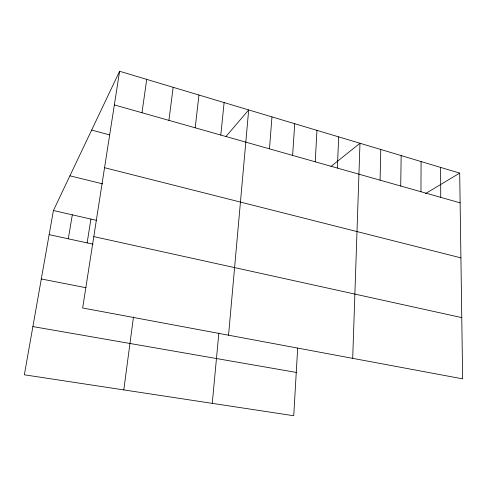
<?xml version="1.0" encoding="UTF-8"?>
<svg xmlns="http://www.w3.org/2000/svg" width="487" height="487" viewBox="0 0 487 487"><rect width="100%" height="100%" fill="white"/><g stroke="black" fill="none" stroke-linecap="round" stroke-linejoin="round"><path stroke-width="0.73" d="M420.957 191.75L421.085 161.556M400.734 186.022L401.154 155.59M380.067 180.166L380.791 149.491M352.698 358.347L359.984 143.257L330.959 166.493M337.333 168.064L338.715 136.884M315.229 161.806L316.964 130.37M297.673 348.108L293.734 415.74L24.35 374.801L53.418 210.53L119.601 71.26L459.698 173.122L462.65 378.849L82.662 307.991L119.601 71.26M292.62 155.402L294.72 123.71M269.481 148.845L271.965 116.892M228.549 335.196L248.68 109.922L226.023 136.415M212.259 403.358L218.84 333.175M220.806 135.063L224.117 102.562M195.19 127.807L198.952 95.026M168.922 120.368L173.159 87.301M123.795 389.917L133.468 317.019M141.985 112.74L146.715 79.381M87.13 242.885L90.905 219.077M68.302 238.807L72.32 214.84M425.541 193.57L459.698 173.122M32.885 326.576L296.26 372.421M41.31 278.972L86.022 287.738M49.15 234.655L93.054 244.17M93.802 236.609L461.773 317.621M53.418 210.53L96.755 220.41M69.909 175.831L102.69 183.873M104.553 167.698L460.915 257.86M91.653 130.078L109.624 134.905M114.354 104.912L460.124 202.842M440.595 167.4L440.753 197.357"/></g></svg>
